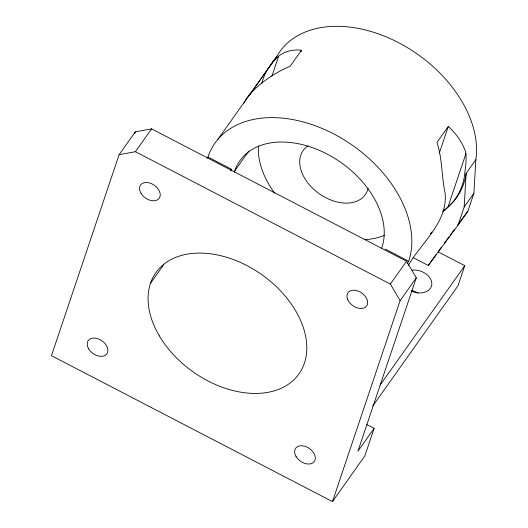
<?xml version="1.0" encoding="UTF-8"?>
<svg xmlns="http://www.w3.org/2000/svg" width="528" height="528" viewBox="0 0 528 528"><rect width="100%" height="100%" fill="white"/><g stroke="black" fill="none" stroke-linecap="round" stroke-linejoin="round"><path stroke-width="0.79" d="M408.197 265.571C421.324 242.543 448.015 222.387 445.097 193.057C441.481 176.385 442.477 158.869 436.953 142.461L448.272 126.482C455.921 133.214 461.795 141.761 465.485 151.252C467.023 159.298 465.32 167.614 464.515 175.672C462.356 190.014 454.74 203.095 442.847 211.391M413.107 257.591L428.294 265.478L458.119 224.981L464.178 206.969L466.145 173.375L475.847 159.68A114.325 77.623 35.3 0 0 398.369 42.57A114.325 77.623 35.3 0 0 276.844 56.344L249.269 95.383L276.844 56.344M458.119 224.981L467.828 211.286L473.887 193.274L475.847 159.68M374.121 428.353L357.944 451.176L416.295 277.794L406.56 261.261L151.589 128.872L135.28 131.875L119.097 154.704L51.46 355.687L332.475 501.6L364.835 455.948L374.121 428.353L366.848 424.571M134.752 133.439L135.28 131.875M271.874 76.316L278.645 56.186C284.942 51.077 293.522 49.21 301.495 50.266L300.967 51.83M439.342 153.034L448.272 126.482M332.475 501.6L400.118 300.617L416.295 277.794M448.015 206.877L465.993 153.463M438.002 251.783L464.765 265.676L458.014 285.747L372.834 405.92M119.097 154.704L135.412 151.694L151.589 128.872M217.939 139.319L250.298 93.674C261.452 81.82 275.187 72.567 290.169 66.244L301.495 50.266M207.009 158.367L207.959 157.027A114.325 77.623 35.3 0 1 333.656 133.874A114.325 77.623 35.3 0 1 408.685 261.254L407.26 263.267M150.487 283.312L163.812 264.515M230.426 170.531L231.383 169.184L207.959 157.027M234.729 170.927L248.846 151.001M400.118 300.617L390.377 284.084L406.56 261.261M464.178 206.969L473.887 193.274M428.294 265.478L436.154 254.39M380.068 385.176L464.765 265.676M438.491 251.117L441.428 247.13M444.358 243.151L449.249 236.511M450.226 235.184L454.628 229.211M457.558 225.225L467.828 211.286M430.327 233.719L431.983 232.016M278.645 56.186L272.943 61.717L267.135 70.039A114.325 77.623 35.3 0 0 261.822 83.272M385.268 249.091L408.685 261.254M135.412 151.694L390.377 284.084M412.084 270.085A15.246 10.963 18.6 0 1 431.825 284.09A15.246 10.963 18.6 0 1 411.206 290.935M411.464 290.512A15.246 10.963 18.6 0 1 418.051 293.172M384.344 235.376A83.84 56.925 35.3 0 1 364.28 239.672M274.672 193.142A83.84 56.925 35.3 0 1 258.403 145.906M368.095 188.509A38.108 25.872 35.3 0 1 319.169 193.67A38.108 25.872 35.3 0 1 308.108 145.834M234.267 172.379A83.84 56.925 35.3 0 1 326.898 153.945A83.84 56.925 35.3 0 1 381.414 248.787M443.15 210.883A114.325 77.623 35.3 0 0 446.365 208.481L453.717 201.353A114.325 77.623 35.3 0 0 466.145 173.375M243.738 103.376A114.325 77.623 35.3 0 1 250.298 93.674M230.901 170.696A87.648 59.512 35.3 0 1 231.383 169.184M159.291 335.821A87.648 59.512 35.3 0 0 296.729 376.794A87.648 59.512 35.3 0 0 226.274 257.189A87.648 59.512 35.3 0 0 159.291 335.821M296.076 456.529A11.431 7.762 35.3 0 0 314.002 461.875A11.431 7.762 35.3 0 0 304.814 446.272A11.431 7.762 35.3 0 0 296.076 456.529M88.664 348.83A11.431 7.762 35.3 0 0 106.59 354.176A11.431 7.762 35.3 0 0 97.396 338.573A11.431 7.762 35.3 0 0 88.664 348.83M347.794 299.752A11.431 7.762 35.3 0 0 365.594 307.052A11.431 7.762 35.3 0 0 358.558 291.212A11.431 7.762 35.3 0 0 347.794 299.752M141.009 193.281A11.431 7.762 35.3 0 0 158.935 198.62A11.431 7.762 35.3 0 0 149.747 183.025A11.431 7.762 35.3 0 0 141.009 193.281"/></g></svg>
